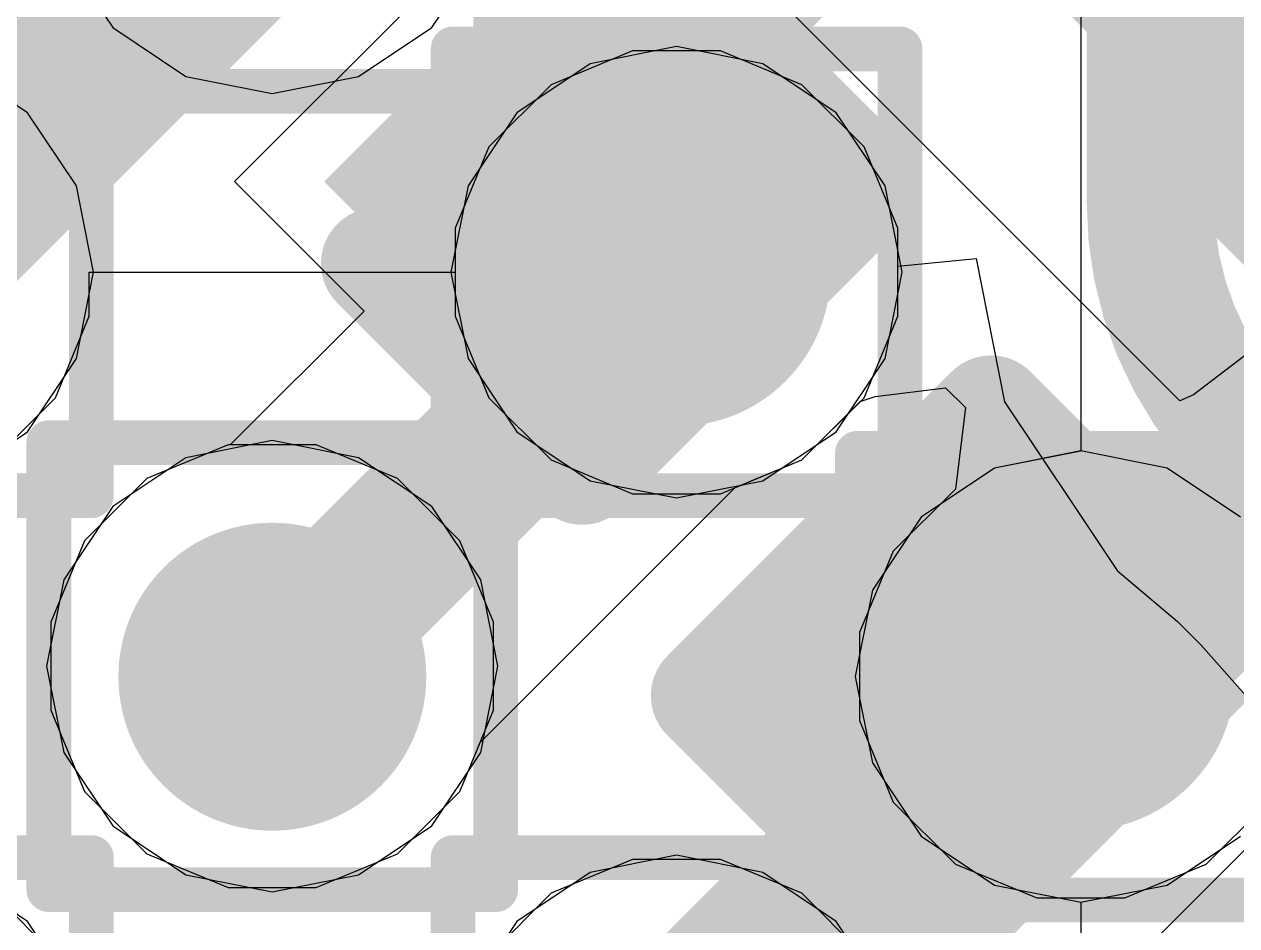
# Model space of a CAD drawing. Header units: inches. Extents: x -6 to 284, y -12 to 154.
# Drawn here: x 55.964 to 57.343, y 11.21 to 12.235 of the extents above; entities that cross this region are included whole.
import ezdxf

# ---------------------------------------------------------------- set-up
doc = ezdxf.new("R2010")
doc.units = ezdxf.units.IN
for name, color, linetype in [('Bottom Layer', 5, 'Continuous'), ('Bottom Overlay', 54, 'Continuous'), ('Bottom Paste', 16, 'Continuous'), ('Bottom Solder', 6, 'Continuous'), ('Drill Drawing', 1, 'Continuous'), ('GND-1', 16, 'Continuous'), ('GND-2', 90, 'Continuous'), ('GND-3', 216, 'Continuous'), ('GND-4', 54, 'Continuous'), ('PWR-1', 156, 'Continuous'), ('PWR-2', 130, 'Continuous'), ('Signal L1', 76, 'Continuous'), ('Signal L2', 6, 'Continuous'), ('Top Layer', 1, 'Continuous'), ('Top Paste', 8, 'Continuous'), ('Top Solder', 216, 'Continuous'), ('Via Holes', 16, 'Continuous')]:
    doc.layers.add(name, color=color, linetype=linetype)

# ---------------------------------------------------------------- blocks, each defined once
blk = doc.blocks.new('BGA_565_15_5_14_4__132')
at = {"layer": 'Top Layer'}
h = blk.add_hatch(color=1, dxfattribs=at)
edge = h.paths.add_edge_path()
edge.add_arc((-4.225, -0.325), 0.125, 0, 360)
h = blk.add_hatch(color=1, dxfattribs=at)
edge = h.paths.add_edge_path()
edge.add_arc((-4.225, -0.975), 0.125, 0, 360)
h = blk.add_hatch(color=1, dxfattribs=at)
edge = h.paths.add_edge_path()
edge.add_arc((-3.575, -0.975), 0.125, 0, 360)
at = {"layer": 'Top Paste'}
h = blk.add_hatch(color=8, dxfattribs=at)
edge = h.paths.add_edge_path()
edge.add_arc((-4.225, -0.325), 0.125, 0, 360)
h = blk.add_hatch(color=8, dxfattribs=at)
edge = h.paths.add_edge_path()
edge.add_arc((-4.225, -0.975), 0.125, 0, 360)
h = blk.add_hatch(color=8, dxfattribs=at)
edge = h.paths.add_edge_path()
edge.add_arc((-3.575, -0.975), 0.125, 0, 360)
at = {"layer": 'Top Solder'}
h = blk.add_hatch(color=216, dxfattribs=at)
edge = h.paths.add_edge_path()
edge.add_arc((-4.225, -0.325), 0.175, 0, 360)
h = blk.add_hatch(color=216, dxfattribs=at)
edge = h.paths.add_edge_path()
edge.add_arc((-4.225, -0.975), 0.175, 0, 360)
h = blk.add_hatch(color=216, dxfattribs=at)
edge = h.paths.add_edge_path()
edge.add_arc((-3.575, -0.975), 0.175, 0, 360)
blk = doc.blocks.new('CAP_0201_B_367')
at = {"layer": 'Bottom Layer'}
for points in [[(-0.45, 0.15), (-0.15, 0.15), (-0.15, -0.15), (-0.45, -0.15)], [(0.15, 0.15), (0.45, 0.15), (0.45, -0.15), (0.15, -0.15)]]:
    blk.add_hatch(color=5, dxfattribs=at).paths.add_polyline_path(points)
at = {"layer": 'Bottom Paste'}
for points in [[(-0.45, 0.15), (-0.15, 0.15), (-0.15, -0.15), (-0.45, -0.15)], [(0.15, 0.15), (0.45, 0.15), (0.45, -0.15), (0.15, -0.15)]]:
    blk.add_hatch(color=16, dxfattribs=at).paths.add_polyline_path(points)
at = {"layer": 'Bottom Solder'}
for points in [[(-0.505, 0.205), (-0.095, 0.205), (-0.095, -0.205), (-0.505, -0.205)], [(0.095, 0.205), (0.505, 0.205), (0.505, -0.205), (0.095, -0.205)]]:
    blk.add_hatch(color=6, dxfattribs=at).paths.add_polyline_path(points)
at = {"layer": 'Bottom Overlay'}
for points in [[(-0.5334, 0.2286, 0.127, 0.127, 0), (-0.2032, 0.2286, 0.127, 0.127, 0)], [(-0.5334, -0.2286, 0.127, 0.127, 0), (-0.5334, 0.2286, 0.127, 0.127, 0)], [(0.2032, 0.2286, 0.127, 0.127, 0), (0.5334, 0.2286, 0.127, 0.127, 0)], [(0.5334, -0.2286, 0.127, 0.127, 0), (0.5334, 0.2286, 0.127, 0.127, 0)], [(-0.5334, -0.2286, 0.127, 0.127, 0), (-0.2032, -0.2286, 0.127, 0.127, 0)], [(0.2032, -0.2286, 0.127, 0.127, 0), (0.5334, -0.2286, 0.127, 0.127, 0)]]:
    blk.add_lwpolyline(points, format="xyseb", dxfattribs=at)
for points in [[(-0.5651, 0.2286, 0.0635, 0.0635, 1), (-0.5016, 0.2286, 0.0635, 0.0635, 1)], [(-0.5651, 0.2286, 0.0635, 0.0635, 1), (-0.5016, 0.2286, 0.0635, 0.0635, 1)], [(-0.2349, 0.2286, 0.0635, 0.0635, 1), (-0.1714, 0.2286, 0.0635, 0.0635, 1)], [(0.1714, 0.2286, 0.0635, 0.0635, 1), (0.2349, 0.2286, 0.0635, 0.0635, 1)], [(0.5016, 0.2286, 0.0635, 0.0635, 1), (0.5651, 0.2286, 0.0635, 0.0635, 1)], [(0.5016, 0.2286, 0.0635, 0.0635, 1), (0.5651, 0.2286, 0.0635, 0.0635, 1)], [(-0.5651, -0.2286, 0.0635, 0.0635, 1), (-0.5016, -0.2286, 0.0635, 0.0635, 1)], [(-0.5651, -0.2286, 0.0635, 0.0635, 1), (-0.5016, -0.2286, 0.0635, 0.0635, 1)], [(-0.2349, -0.2286, 0.0635, 0.0635, 1), (-0.1714, -0.2286, 0.0635, 0.0635, 1)], [(0.1714, -0.2286, 0.0635, 0.0635, 1), (0.2349, -0.2286, 0.0635, 0.0635, 1)], [(0.5016, -0.2286, 0.0635, 0.0635, 1), (0.5651, -0.2286, 0.0635, 0.0635, 1)], [(0.5016, -0.2286, 0.0635, 0.0635, 1), (0.5651, -0.2286, 0.0635, 0.0635, 1)]]:
    blk.add_lwpolyline(points, format="xyseb", close=True, dxfattribs=at)
blk = doc.blocks.new('CAP_0201_B_373')
at = {"layer": 'Bottom Layer'}
for points in [[(-0.45, 0.15), (-0.15, 0.15), (-0.15, -0.15), (-0.45, -0.15)], [(0.15, 0.15), (0.45, 0.15), (0.45, -0.15), (0.15, -0.15)]]:
    blk.add_hatch(color=5, dxfattribs=at).paths.add_polyline_path(points)
at = {"layer": 'Bottom Paste'}
for points in [[(-0.45, 0.15), (-0.15, 0.15), (-0.15, -0.15), (-0.45, -0.15)], [(0.15, 0.15), (0.45, 0.15), (0.45, -0.15), (0.15, -0.15)]]:
    blk.add_hatch(color=16, dxfattribs=at).paths.add_polyline_path(points)
at = {"layer": 'Bottom Solder'}
for points in [[(-0.505, 0.205), (-0.095, 0.205), (-0.095, -0.205), (-0.505, -0.205)], [(0.095, 0.205), (0.505, 0.205), (0.505, -0.205), (0.095, -0.205)]]:
    blk.add_hatch(color=6, dxfattribs=at).paths.add_polyline_path(points)
at = {"layer": 'Bottom Overlay'}
for points in [[(-0.5334, 0.2286, 0.127, 0.127, 0), (-0.2032, 0.2286, 0.127, 0.127, 0)], [(-0.5334, -0.2286, 0.127, 0.127, 0), (-0.5334, 0.2286, 0.127, 0.127, 0)], [(0.2032, 0.2286, 0.127, 0.127, 0), (0.5334, 0.2286, 0.127, 0.127, 0)], [(0.5334, -0.2286, 0.127, 0.127, 0), (0.5334, 0.2286, 0.127, 0.127, 0)], [(-0.5334, -0.2286, 0.127, 0.127, 0), (-0.2032, -0.2286, 0.127, 0.127, 0)], [(0.2032, -0.2286, 0.127, 0.127, 0), (0.5334, -0.2286, 0.127, 0.127, 0)]]:
    blk.add_lwpolyline(points, format="xyseb", dxfattribs=at)
for points in [[(-0.5651, 0.2286, 0.0635, 0.0635, 1), (-0.5016, 0.2286, 0.0635, 0.0635, 1)], [(-0.5651, 0.2286, 0.0635, 0.0635, 1), (-0.5016, 0.2286, 0.0635, 0.0635, 1)], [(-0.2349, 0.2286, 0.0635, 0.0635, 1), (-0.1714, 0.2286, 0.0635, 0.0635, 1)], [(0.1714, 0.2286, 0.0635, 0.0635, 1), (0.2349, 0.2286, 0.0635, 0.0635, 1)], [(0.5016, 0.2286, 0.0635, 0.0635, 1), (0.5651, 0.2286, 0.0635, 0.0635, 1)], [(0.5016, 0.2286, 0.0635, 0.0635, 1), (0.5651, 0.2286, 0.0635, 0.0635, 1)], [(-0.5651, -0.2286, 0.0635, 0.0635, 1), (-0.5016, -0.2286, 0.0635, 0.0635, 1)], [(-0.5651, -0.2286, 0.0635, 0.0635, 1), (-0.5016, -0.2286, 0.0635, 0.0635, 1)], [(-0.2349, -0.2286, 0.0635, 0.0635, 1), (-0.1714, -0.2286, 0.0635, 0.0635, 1)], [(0.1714, -0.2286, 0.0635, 0.0635, 1), (0.2349, -0.2286, 0.0635, 0.0635, 1)], [(0.5016, -0.2286, 0.0635, 0.0635, 1), (0.5651, -0.2286, 0.0635, 0.0635, 1)], [(0.5016, -0.2286, 0.0635, 0.0635, 1), (0.5651, -0.2286, 0.0635, 0.0635, 1)]]:
    blk.add_lwpolyline(points, format="xyseb", close=True, dxfattribs=at)
blk = doc.blocks.new('CAP_0201_B_383')
at = {"layer": 'Bottom Layer'}
for points in [[(-0.45, 0.15), (-0.15, 0.15), (-0.15, -0.15), (-0.45, -0.15)], [(0.15, 0.15), (0.45, 0.15), (0.45, -0.15), (0.15, -0.15)]]:
    blk.add_hatch(color=5, dxfattribs=at).paths.add_polyline_path(points)
at = {"layer": 'Bottom Paste'}
for points in [[(-0.45, 0.15), (-0.15, 0.15), (-0.15, -0.15), (-0.45, -0.15)], [(0.15, 0.15), (0.45, 0.15), (0.45, -0.15), (0.15, -0.15)]]:
    blk.add_hatch(color=16, dxfattribs=at).paths.add_polyline_path(points)
at = {"layer": 'Bottom Solder'}
for points in [[(-0.505, 0.205), (-0.095, 0.205), (-0.095, -0.205), (-0.505, -0.205)], [(0.095, 0.205), (0.505, 0.205), (0.505, -0.205), (0.095, -0.205)]]:
    blk.add_hatch(color=6, dxfattribs=at).paths.add_polyline_path(points)
at = {"layer": 'Bottom Overlay'}
for points in [[(-0.5334, 0.2286, 0.127, 0.127, 0), (-0.2032, 0.2286, 0.127, 0.127, 0)], [(-0.5334, -0.2286, 0.127, 0.127, 0), (-0.5334, 0.2286, 0.127, 0.127, 0)], [(0.2032, 0.2286, 0.127, 0.127, 0), (0.5334, 0.2286, 0.127, 0.127, 0)], [(0.5334, -0.2286, 0.127, 0.127, 0), (0.5334, 0.2286, 0.127, 0.127, 0)], [(-0.5334, -0.2286, 0.127, 0.127, 0), (-0.2032, -0.2286, 0.127, 0.127, 0)], [(0.2032, -0.2286, 0.127, 0.127, 0), (0.5334, -0.2286, 0.127, 0.127, 0)]]:
    blk.add_lwpolyline(points, format="xyseb", dxfattribs=at)
for points in [[(-0.5651, 0.2286, 0.0635, 0.0635, 1), (-0.5016, 0.2286, 0.0635, 0.0635, 1)], [(-0.5651, 0.2286, 0.0635, 0.0635, 1), (-0.5016, 0.2286, 0.0635, 0.0635, 1)], [(-0.2349, 0.2286, 0.0635, 0.0635, 1), (-0.1714, 0.2286, 0.0635, 0.0635, 1)], [(0.1714, 0.2286, 0.0635, 0.0635, 1), (0.2349, 0.2286, 0.0635, 0.0635, 1)], [(0.5016, 0.2286, 0.0635, 0.0635, 1), (0.5651, 0.2286, 0.0635, 0.0635, 1)], [(0.5016, 0.2286, 0.0635, 0.0635, 1), (0.5651, 0.2286, 0.0635, 0.0635, 1)], [(-0.5651, -0.2286, 0.0635, 0.0635, 1), (-0.5016, -0.2286, 0.0635, 0.0635, 1)], [(-0.5651, -0.2286, 0.0635, 0.0635, 1), (-0.5016, -0.2286, 0.0635, 0.0635, 1)], [(-0.2349, -0.2286, 0.0635, 0.0635, 1), (-0.1714, -0.2286, 0.0635, 0.0635, 1)], [(0.1714, -0.2286, 0.0635, 0.0635, 1), (0.2349, -0.2286, 0.0635, 0.0635, 1)], [(0.5016, -0.2286, 0.0635, 0.0635, 1), (0.5651, -0.2286, 0.0635, 0.0635, 1)], [(0.5016, -0.2286, 0.0635, 0.0635, 1), (0.5651, -0.2286, 0.0635, 0.0635, 1)]]:
    blk.add_lwpolyline(points, format="xyseb", close=True, dxfattribs=at)

msp = doc.modelspace()

# ---------------------------------------------------------------- hatches: boundary and pattern name
at = {"layer": 'Bottom Layer'}
h = msp.add_hatch(color=5, dxfattribs=at)
edge = h.paths.add_edge_path()
edge.add_arc((56.7059, 11.9529), 0.15, 0, 360)
h = msp.add_hatch(color=5, dxfattribs=at)
edge = h.paths.add_edge_path()
edge.add_arc((56.2463, 11.5052), 0.15, 0, 360)
h = msp.add_hatch(color=5, dxfattribs=at)
edge = h.paths.add_edge_path()
edge.add_arc((57.1655, 11.4933), 0.15, 0, 360)
at = {"layer": 'GND-1'}
h = msp.add_hatch(color=16, dxfattribs=at)
edge = h.paths.add_edge_path()
edge.add_arc((56.7059, 11.9529), 0.15, 0, 360)
h = msp.add_hatch(color=16, dxfattribs=at)
edge = h.paths.add_edge_path()
edge.add_arc((56.2463, 11.5052), 0.15, 0, 360)
h = msp.add_hatch(color=16, dxfattribs=at)
edge = h.paths.add_edge_path()
edge.add_arc((57.1655, 11.4933), 0.15, 0, 360)
at = {"layer": 'GND-2'}
h = msp.add_hatch(color=90, dxfattribs=at)
edge = h.paths.add_edge_path()
edge.add_arc((56.7059, 11.9529), 0.15, 0, 360)
h = msp.add_hatch(color=90, dxfattribs=at)
edge = h.paths.add_edge_path()
edge.add_arc((56.2463, 11.5052), 0.15, 0, 360)
h = msp.add_hatch(color=90, dxfattribs=at)
edge = h.paths.add_edge_path()
edge.add_arc((57.1655, 11.4933), 0.15, 0, 360)
at = {"layer": 'GND-3'}
h = msp.add_hatch(color=216, dxfattribs=at)
edge = h.paths.add_edge_path()
edge.add_arc((56.7059, 11.9529), 0.15, 0, 360)
h = msp.add_hatch(color=216, dxfattribs=at)
edge = h.paths.add_edge_path()
edge.add_arc((56.2463, 11.5052), 0.15, 0, 360)
h = msp.add_hatch(color=216, dxfattribs=at)
edge = h.paths.add_edge_path()
edge.add_arc((57.1655, 11.4933), 0.15, 0, 360)
at = {"layer": 'GND-4'}
h = msp.add_hatch(color=54, dxfattribs=at)
edge = h.paths.add_edge_path()
edge.add_arc((56.7059, 11.9529), 0.15, 0, 360)
h = msp.add_hatch(color=54, dxfattribs=at)
edge = h.paths.add_edge_path()
edge.add_arc((56.2463, 11.5052), 0.15, 0, 360)
h = msp.add_hatch(color=54, dxfattribs=at)
edge = h.paths.add_edge_path()
edge.add_arc((57.1655, 11.4933), 0.15, 0, 360)
at = {"layer": 'PWR-1'}
h = msp.add_hatch(color=156, dxfattribs=at)
edge = h.paths.add_edge_path()
edge.add_arc((56.7059, 11.9529), 0.15, 0, 360)
h = msp.add_hatch(color=156, dxfattribs=at)
edge = h.paths.add_edge_path()
edge.add_arc((56.2463, 11.5052), 0.15, 0, 360)
h = msp.add_hatch(color=156, dxfattribs=at)
edge = h.paths.add_edge_path()
edge.add_arc((57.1655, 11.4933), 0.15, 0, 360)
at = {"layer": 'PWR-2'}
h = msp.add_hatch(color=130, dxfattribs=at)
edge = h.paths.add_edge_path()
edge.add_arc((56.7059, 11.9529), 0.15, 0, 360)
h = msp.add_hatch(color=130, dxfattribs=at)
edge = h.paths.add_edge_path()
edge.add_arc((56.2463, 11.5052), 0.15, 0, 360)
h = msp.add_hatch(color=130, dxfattribs=at)
edge = h.paths.add_edge_path()
edge.add_arc((57.1655, 11.4933), 0.15, 0, 360)
at = {"layer": 'Signal L1'}
h = msp.add_hatch(color=76, dxfattribs=at)
edge = h.paths.add_edge_path()
edge.add_arc((56.7059, 11.9529), 0.15, 0, 360)
h = msp.add_hatch(color=76, dxfattribs=at)
edge = h.paths.add_edge_path()
edge.add_arc((56.2463, 11.5052), 0.15, 0, 360)
h = msp.add_hatch(color=76, dxfattribs=at)
edge = h.paths.add_edge_path()
edge.add_arc((57.1655, 11.4933), 0.15, 0, 360)
at = {"layer": 'Signal L2'}
h = msp.add_hatch(color=6, dxfattribs=at)
edge = h.paths.add_edge_path()
edge.add_arc((56.7059, 11.9529), 0.15, 0, 360)
h = msp.add_hatch(color=6, dxfattribs=at)
edge = h.paths.add_edge_path()
edge.add_arc((56.2463, 11.5052), 0.15, 0, 360)
h = msp.add_hatch(color=6, dxfattribs=at)
edge = h.paths.add_edge_path()
edge.add_arc((57.1655, 11.4933), 0.15, 0, 360)
at = {"layer": 'Top Layer'}
h = msp.add_hatch(color=1, dxfattribs=at)
edge = h.paths.add_edge_path()
edge.add_arc((56.7059, 11.9529), 0.15, 0, 360)
h = msp.add_hatch(color=1, dxfattribs=at)
edge = h.paths.add_edge_path()
edge.add_arc((56.2463, 11.5052), 0.15, 0, 360)
h = msp.add_hatch(color=1, dxfattribs=at)
edge = h.paths.add_edge_path()
edge.add_arc((57.1655, 11.4933), 0.15, 0, 360)
at = {"layer": 'Via Holes'}
h = msp.add_hatch(color=7, dxfattribs=at)
edge = h.paths.add_edge_path()
edge.add_arc((56.7059, 11.9529), 0.075, 0, 360)
h = msp.add_hatch(color=7, dxfattribs=at)
edge = h.paths.add_edge_path()
edge.add_arc((56.2463, 11.5052), 0.075, 0, 360)
h = msp.add_hatch(color=7, dxfattribs=at)
edge = h.paths.add_edge_path()
edge.add_arc((57.1655, 11.4933), 0.075, 0, 360)

# ---------------------------------------------------------------- linework, layer by layer
at = {"layer": 'Bottom Layer'}
for p, q in [((56.5952, 12.4478), (56.2035, 12.0561)), ((56.2035, 12.0561), (56.3506, 11.9089)), ((56.9575, 11.9598), (57.0464, 11.9686)), ((57.0464, 11.9686), (57.0788, 11.8056)), ((56.9575, 11.9029), (56.9575, 11.9598)), ((56.3506, 11.9089), (56.1984, 11.7568)), ((56.9192, 11.8104), (56.9575, 11.9029)), ((56.8484, 11.7396), (56.9192, 11.8104)), ((57.0788, 11.8056), (57.159, 11.6857)), ((56.1962, 11.7568), (56.1038, 11.7185)), ((56.1984, 11.7568), (56.1962, 11.7568)), ((56.7725, 11.7082), (56.8484, 11.7396)), ((56.1038, 11.7185), (56.033, 11.6477)), ((56.4827, 11.4184), (56.7725, 11.7082)), ((57.159, 11.6857), (57.2069, 11.6139)), ((56.033, 11.6477), (55.9947, 11.5552)), ((57.2069, 11.6139), (57.2071, 11.6136)), ((57.2071, 11.6136), (57.2753, 11.556)), ((55.9947, 11.5552), (55.9947, 11.4551)), ((57.2753, 11.556), (57.302, 11.5293)), ((57.302, 11.5293), (57.3609, 11.4626)), ((55.9947, 11.4551), (56.033, 11.3627)), ((56.4596, 11.3627), (56.4827, 11.4184)), ((56.033, 11.3627), (56.1038, 11.2919)), ((56.3888, 11.2919), (56.4596, 11.3627)), ((57.4088, 11.3536), (57.0993, 11.0441)), ((56.1038, 11.2919), (56.1962, 11.2536)), ((56.2963, 11.2536), (56.3888, 11.2919)), ((56.1962, 11.2536), (56.2963, 11.2536))]:
    msp.add_line(p, q, dxfattribs=at)
for points in [[(56.6203, 12.1174, 0.1778, 0.1778, 0), (56.9608, 12.458, 0.1778, 0.1778, 0)], [(57.2445, 12.0346, 0.1448, 0.1448, 0), (57.2445, 12.3784, 0.1448, 0.1448, 0)], [(56.5771, 12.0742, 0.1778, 0.1778, 0), (56.6203, 12.1174, 0.1778, 0.1778, 0)], [(57.356, 11.7628, 0.1448, 0.1448, -0.198764), (57.2445, 12.0321, 0.1448, 0.1448, 0)], [(56.2522, 11.4993, 0.1778, 0.1778, 0), (56.7059, 11.953, 0.1778, 0.1778, 0)], [(57.356, 11.7628, 0.1448, 0.1448, 0), (57.3561, 11.7627, 0.1448, 0.1448, 0)], [(57.3561, 11.7627, 0.1448, 0.1448, -0.000141), (57.356, 11.7628, 0.1448, 0.1448, 0)], [(57.3561, 11.7627, 0.1448, 0.1448, 0), (57.5085, 11.6103, 0.1448, 0.1448, 0)], [(56.2463, 11.4933, 0.1778, 0.1778, 0), (56.2463, 11.5052, 0.1778, 0.1778, 0)]]:
    msp.add_lwpolyline(points, format="xyseb", dxfattribs=at)
for points in [[(56.5758, 12.1174, 0.0889, 0.0889, 1), (56.6647, 12.1174, 0.0889, 0.0889, 1)], [(56.5758, 12.1174, 0.0889, 0.0889, 1), (56.6647, 12.1174, 0.0889, 0.0889, 1)], [(56.5326, 12.0742, 0.0889, 0.0889, 1), (56.6215, 12.0742, 0.0889, 0.0889, 1)], [(57.2084, 12.0346, 0.0724, 0.0724, 1), (57.2807, 12.0346, 0.0724, 0.0724, 1)], [(57.2084, 12.0321, 0.0724, 0.0724, 1), (57.2807, 12.0321, 0.0724, 0.0724, 1)], [(56.6615, 11.953, 0.0889, 0.0889, 1), (56.7504, 11.953, 0.0889, 0.0889, 1)], [(57.3198, 11.7628, 0.0724, 0.0724, 1), (57.3922, 11.7628, 0.0724, 0.0724, 1)], [(57.3198, 11.7628, 0.0724, 0.0724, 1), (57.3922, 11.7628, 0.0724, 0.0724, 1)], [(57.3198, 11.7628, 0.0724, 0.0724, 1), (57.3922, 11.7628, 0.0724, 0.0724, 1)], [(57.3199, 11.7627, 0.0724, 0.0724, 1), (57.3923, 11.7627, 0.0724, 0.0724, 1)], [(57.3199, 11.7627, 0.0724, 0.0724, 1), (57.3923, 11.7627, 0.0724, 0.0724, 1)], [(57.3199, 11.7627, 0.0724, 0.0724, 1), (57.3923, 11.7627, 0.0724, 0.0724, 1)], [(56.2019, 11.5052, 0.0889, 0.0889, 1), (56.2908, 11.5052, 0.0889, 0.0889, 1)], [(56.2019, 11.4933, 0.0889, 0.0889, 1), (56.2908, 11.4933, 0.0889, 0.0889, 1)], [(56.2078, 11.4993, 0.0889, 0.0889, 1), (56.2967, 11.4993, 0.0889, 0.0889, 1)]]:
    msp.add_lwpolyline(points, format="xyseb", close=True, dxfattribs=at)
at = {"layer": 'Drill Drawing'}
for points in [[(55.9923, 12.1586, 0.0508, 0.0508, 0), (55.9923, 12.6666, 0.0508, 0.0508, 0)], [(56.5003, 12.1586, 0.0508, 0.0508, 0), (56.5003, 12.6666, 0.0508, 0.0508, 0)], [(55.5327, 12.2069, 0.0508, 0.0508, 0), (56.0407, 12.2069, 0.0508, 0.0508, 0)], [(56.0407, 11.6989, 0.0508, 0.0508, 0), (56.0407, 12.2069, 0.0508, 0.0508, 0)], [(56.4519, 12.2069, 0.0508, 0.0508, 0), (56.9599, 12.2069, 0.0508, 0.0508, 0)], [(56.4519, 11.6989, 0.0508, 0.0508, 0), (56.4519, 12.2069, 0.0508, 0.0508, 0)], [(56.9599, 11.6989, 0.0508, 0.0508, 0), (56.9599, 12.2069, 0.0508, 0.0508, 0)], [(55.9923, 12.1586, 0.0508, 0.0508, 0), (56.5003, 12.1586, 0.0508, 0.0508, 0)], [(55.9923, 11.7592, 0.0508, 0.0508, 0), (56.5003, 11.7592, 0.0508, 0.0508, 0)], [(55.9923, 11.2512, 0.0508, 0.0508, 0), (55.9923, 11.7592, 0.0508, 0.0508, 0)], [(56.5003, 11.2512, 0.0508, 0.0508, 0), (56.5003, 11.7592, 0.0508, 0.0508, 0)], [(56.9115, 11.7473, 0.0508, 0.0508, 0), (57.4195, 11.7473, 0.0508, 0.0508, 0)], [(56.9115, 11.2393, 0.0508, 0.0508, 0), (56.9115, 11.7473, 0.0508, 0.0508, 0)], [(55.5327, 11.6989, 0.0508, 0.0508, 0), (56.0407, 11.6989, 0.0508, 0.0508, 0)], [(56.4519, 11.6989, 0.0508, 0.0508, 0), (56.9599, 11.6989, 0.0508, 0.0508, 0)], [(55.5327, 11.2877, 0.0508, 0.0508, 0), (56.0407, 11.2877, 0.0508, 0.0508, 0)], [(56.0407, 10.7797, 0.0508, 0.0508, 0), (56.0407, 11.2877, 0.0508, 0.0508, 0)], [(56.4519, 11.2877, 0.0508, 0.0508, 0), (56.9599, 11.2877, 0.0508, 0.0508, 0)], [(56.4519, 10.7797, 0.0508, 0.0508, 0), (56.4519, 11.2877, 0.0508, 0.0508, 0)], [(56.9599, 10.7797, 0.0508, 0.0508, 0), (56.9599, 11.2877, 0.0508, 0.0508, 0)], [(55.9923, 11.2512, 0.0508, 0.0508, 0), (56.5003, 11.2512, 0.0508, 0.0508, 0)], [(56.9115, 11.2393, 0.0508, 0.0508, 0), (57.4195, 11.2393, 0.0508, 0.0508, 0)]]:
    msp.add_lwpolyline(points, format="xyseb", dxfattribs=at)
for points in [[(56.028, 12.2069, 0.0254, 0.0254, 1), (56.0534, 12.2069, 0.0254, 0.0254, 1)], [(56.028, 12.2069, 0.0254, 0.0254, 1), (56.0534, 12.2069, 0.0254, 0.0254, 1)], [(56.4392, 12.2069, 0.0254, 0.0254, 1), (56.4646, 12.2069, 0.0254, 0.0254, 1)], [(56.4392, 12.2069, 0.0254, 0.0254, 1), (56.4646, 12.2069, 0.0254, 0.0254, 1)], [(56.9472, 12.2069, 0.0254, 0.0254, 1), (56.9726, 12.2069, 0.0254, 0.0254, 1)], [(56.9472, 12.2069, 0.0254, 0.0254, 1), (56.9726, 12.2069, 0.0254, 0.0254, 1)], [(55.9796, 12.1586, 0.0254, 0.0254, 1), (56.005, 12.1586, 0.0254, 0.0254, 1)], [(55.9796, 12.1586, 0.0254, 0.0254, 1), (56.005, 12.1586, 0.0254, 0.0254, 1)], [(56.4876, 12.1586, 0.0254, 0.0254, 1), (56.513, 12.1586, 0.0254, 0.0254, 1)], [(56.4876, 12.1586, 0.0254, 0.0254, 1), (56.513, 12.1586, 0.0254, 0.0254, 1)], [(55.9796, 11.7592, 0.0254, 0.0254, 1), (56.005, 11.7592, 0.0254, 0.0254, 1)], [(55.9796, 11.7592, 0.0254, 0.0254, 1), (56.005, 11.7592, 0.0254, 0.0254, 1)], [(56.4876, 11.7592, 0.0254, 0.0254, 1), (56.513, 11.7592, 0.0254, 0.0254, 1)], [(56.4876, 11.7592, 0.0254, 0.0254, 1), (56.513, 11.7592, 0.0254, 0.0254, 1)], [(56.8988, 11.7473, 0.0254, 0.0254, 1), (56.9242, 11.7473, 0.0254, 0.0254, 1)], [(56.8988, 11.7473, 0.0254, 0.0254, 1), (56.9242, 11.7473, 0.0254, 0.0254, 1)], [(56.028, 11.6989, 0.0254, 0.0254, 1), (56.0534, 11.6989, 0.0254, 0.0254, 1)], [(56.028, 11.6989, 0.0254, 0.0254, 1), (56.0534, 11.6989, 0.0254, 0.0254, 1)], [(56.4392, 11.6989, 0.0254, 0.0254, 1), (56.4646, 11.6989, 0.0254, 0.0254, 1)], [(56.4392, 11.6989, 0.0254, 0.0254, 1), (56.4646, 11.6989, 0.0254, 0.0254, 1)], [(56.9472, 11.6989, 0.0254, 0.0254, 1), (56.9726, 11.6989, 0.0254, 0.0254, 1)], [(56.9472, 11.6989, 0.0254, 0.0254, 1), (56.9726, 11.6989, 0.0254, 0.0254, 1)], [(56.028, 11.2877, 0.0254, 0.0254, 1), (56.0534, 11.2877, 0.0254, 0.0254, 1)], [(56.028, 11.2877, 0.0254, 0.0254, 1), (56.0534, 11.2877, 0.0254, 0.0254, 1)], [(56.4392, 11.2877, 0.0254, 0.0254, 1), (56.4646, 11.2877, 0.0254, 0.0254, 1)], [(56.4392, 11.2877, 0.0254, 0.0254, 1), (56.4646, 11.2877, 0.0254, 0.0254, 1)], [(56.9472, 11.2877, 0.0254, 0.0254, 1), (56.9726, 11.2877, 0.0254, 0.0254, 1)], [(56.9472, 11.2877, 0.0254, 0.0254, 1), (56.9726, 11.2877, 0.0254, 0.0254, 1)], [(55.9796, 11.2512, 0.0254, 0.0254, 1), (56.005, 11.2512, 0.0254, 0.0254, 1)], [(55.9796, 11.2512, 0.0254, 0.0254, 1), (56.005, 11.2512, 0.0254, 0.0254, 1)], [(56.4876, 11.2512, 0.0254, 0.0254, 1), (56.513, 11.2512, 0.0254, 0.0254, 1)], [(56.4876, 11.2512, 0.0254, 0.0254, 1), (56.513, 11.2512, 0.0254, 0.0254, 1)], [(56.8988, 11.2393, 0.0254, 0.0254, 1), (56.9242, 11.2393, 0.0254, 0.0254, 1)], [(56.8988, 11.2393, 0.0254, 0.0254, 1), (56.9242, 11.2393, 0.0254, 0.0254, 1)]]:
    msp.add_lwpolyline(points, format="xyseb", close=True, dxfattribs=at)
at = {"layer": 'GND-1'}
for p, q in [((56.6559, 12.2045), (56.5634, 12.1662)), ((56.756, 12.2045), (56.6559, 12.2045)), ((56.8484, 12.1662), (56.756, 12.2045)), ((56.5634, 12.1662), (56.4926, 12.0955)), ((56.9192, 12.0955), (56.8484, 12.1662)), ((56.4926, 12.0955), (56.4543, 12.003)), ((56.9575, 12.003), (56.9192, 12.0955)), ((56.4543, 12.003), (56.4543, 11.9029)), ((56.9575, 11.9029), (56.9575, 12.003)), ((56.4543, 11.9029), (56.4926, 11.8104)), ((56.9192, 11.8104), (56.9575, 11.9029)), ((56.4926, 11.8104), (56.5634, 11.7396)), ((56.8484, 11.7396), (56.9192, 11.8104)), ((56.1962, 11.7568), (56.1038, 11.7185)), ((56.2963, 11.7568), (56.1962, 11.7568)), ((56.3888, 11.7185), (56.2963, 11.7568)), ((56.5634, 11.7396), (56.6559, 11.7013)), ((56.756, 11.7013), (56.8484, 11.7396)), ((56.1038, 11.7185), (56.033, 11.6477)), ((56.4596, 11.6477), (56.3888, 11.7185)), ((56.6559, 11.7013), (56.756, 11.7013)), ((56.033, 11.6477), (55.9947, 11.5552)), ((56.4979, 11.5552), (56.4596, 11.6477)), ((55.9947, 11.5552), (55.9947, 11.4551)), ((56.4979, 11.4551), (56.4979, 11.5552)), ((55.9947, 11.4551), (56.033, 11.3627)), ((56.4596, 11.3627), (56.4979, 11.4551)), ((56.033, 11.3627), (56.1038, 11.2919)), ((56.3888, 11.2919), (56.4596, 11.3627)), ((56.1038, 11.2919), (56.1962, 11.2536)), ((56.2963, 11.2536), (56.3888, 11.2919)), ((56.1962, 11.2536), (56.2963, 11.2536))]:
    msp.add_line(p, q, dxfattribs=at)
at = {"layer": 'GND-2'}
for p, q in [((56.6559, 12.2045), (56.5634, 12.1662)), ((56.756, 12.2045), (56.6559, 12.2045)), ((56.8484, 12.1662), (56.756, 12.2045)), ((56.5634, 12.1662), (56.4926, 12.0955)), ((56.9192, 12.0955), (56.8484, 12.1662)), ((56.4926, 12.0955), (56.4543, 12.003)), ((56.9575, 12.003), (56.9192, 12.0955)), ((56.4543, 12.003), (56.4543, 11.9029)), ((56.9575, 11.9029), (56.9575, 12.003)), ((56.4543, 11.9029), (56.4926, 11.8104)), ((56.9192, 11.8104), (56.9575, 11.9029)), ((56.4926, 11.8104), (56.5634, 11.7396)), ((56.8484, 11.7396), (56.9192, 11.8104)), ((56.1962, 11.7568), (56.1038, 11.7185)), ((56.2963, 11.7568), (56.1962, 11.7568)), ((56.3888, 11.7185), (56.2963, 11.7568)), ((56.5634, 11.7396), (56.6559, 11.7013)), ((56.756, 11.7013), (56.8484, 11.7396)), ((56.1038, 11.7185), (56.033, 11.6477)), ((56.4596, 11.6477), (56.3888, 11.7185)), ((56.6559, 11.7013), (56.756, 11.7013)), ((56.033, 11.6477), (55.9947, 11.5552)), ((56.4979, 11.5552), (56.4596, 11.6477)), ((55.9947, 11.5552), (55.9947, 11.4551)), ((56.4979, 11.4551), (56.4979, 11.5552)), ((55.9947, 11.4551), (56.033, 11.3627)), ((56.4596, 11.3627), (56.4979, 11.4551)), ((56.033, 11.3627), (56.1038, 11.2919)), ((56.3888, 11.2919), (56.4596, 11.3627)), ((56.1038, 11.2919), (56.1962, 11.2536)), ((56.2963, 11.2536), (56.3888, 11.2919)), ((56.1962, 11.2536), (56.2963, 11.2536))]:
    msp.add_line(p, q, dxfattribs=at)
at = {"layer": 'GND-3'}
for p, q in [((56.6559, 12.2045), (56.5634, 12.1662)), ((56.756, 12.2045), (56.6559, 12.2045)), ((56.8484, 12.1662), (56.756, 12.2045)), ((56.5634, 12.1662), (56.4926, 12.0955)), ((56.9192, 12.0955), (56.8484, 12.1662)), ((56.4926, 12.0955), (56.4543, 12.003)), ((56.9575, 12.003), (56.9192, 12.0955)), ((56.4543, 12.003), (56.4543, 11.9029)), ((56.9575, 11.9029), (56.9575, 12.003)), ((56.4543, 11.9029), (56.4926, 11.8104)), ((56.9192, 11.8104), (56.9575, 11.9029)), ((56.4926, 11.8104), (56.5634, 11.7396)), ((56.8484, 11.7396), (56.9192, 11.8104)), ((56.1962, 11.7568), (56.1038, 11.7185)), ((56.2963, 11.7568), (56.1962, 11.7568)), ((56.3888, 11.7185), (56.2963, 11.7568)), ((56.5634, 11.7396), (56.6559, 11.7013)), ((56.756, 11.7013), (56.8484, 11.7396)), ((56.1038, 11.7185), (56.033, 11.6477)), ((56.4596, 11.6477), (56.3888, 11.7185)), ((56.6559, 11.7013), (56.756, 11.7013)), ((56.033, 11.6477), (55.9947, 11.5552)), ((56.4979, 11.5552), (56.4596, 11.6477)), ((55.9947, 11.5552), (55.9947, 11.4551)), ((56.4979, 11.4551), (56.4979, 11.5552)), ((55.9947, 11.4551), (56.033, 11.3627)), ((56.4596, 11.3627), (56.4979, 11.4551)), ((56.033, 11.3627), (56.1038, 11.2919)), ((56.3888, 11.2919), (56.4596, 11.3627)), ((56.1038, 11.2919), (56.1962, 11.2536)), ((56.2963, 11.2536), (56.3888, 11.2919)), ((56.1962, 11.2536), (56.2963, 11.2536))]:
    msp.add_line(p, q, dxfattribs=at)
at = {"layer": 'GND-4'}
for p, q in [((56.6559, 12.2045), (56.5634, 12.1662)), ((56.756, 12.2045), (56.6559, 12.2045)), ((56.8484, 12.1662), (56.756, 12.2045)), ((56.5634, 12.1662), (56.4926, 12.0955)), ((56.9192, 12.0955), (56.8484, 12.1662)), ((56.4926, 12.0955), (56.4543, 12.003)), ((56.9575, 12.003), (56.9192, 12.0955)), ((56.4543, 12.003), (56.4543, 11.9029)), ((56.9575, 11.9029), (56.9575, 12.003)), ((56.4543, 11.9029), (56.4926, 11.8104)), ((56.9192, 11.8104), (56.9575, 11.9029)), ((56.4926, 11.8104), (56.5634, 11.7396)), ((56.8484, 11.7396), (56.9192, 11.8104)), ((56.1962, 11.7568), (56.1038, 11.7185)), ((56.2963, 11.7568), (56.1962, 11.7568)), ((56.3888, 11.7185), (56.2963, 11.7568)), ((56.5634, 11.7396), (56.6559, 11.7013)), ((56.756, 11.7013), (56.8484, 11.7396)), ((56.1038, 11.7185), (56.033, 11.6477)), ((56.4596, 11.6477), (56.3888, 11.7185)), ((56.6559, 11.7013), (56.756, 11.7013)), ((56.033, 11.6477), (55.9947, 11.5552)), ((56.4979, 11.5552), (56.4596, 11.6477)), ((55.9947, 11.5552), (55.9947, 11.4551)), ((56.4979, 11.4551), (56.4979, 11.5552)), ((55.9947, 11.4551), (56.033, 11.3627)), ((56.4596, 11.3627), (56.4979, 11.4551)), ((56.033, 11.3627), (56.1038, 11.2919)), ((56.3888, 11.2919), (56.4596, 11.3627)), ((56.1038, 11.2919), (56.1962, 11.2536)), ((56.2963, 11.2536), (56.3888, 11.2919)), ((56.1962, 11.2536), (56.2963, 11.2536))]:
    msp.add_line(p, q, dxfattribs=at)
at = {"layer": 'PWR-1'}
for p, q in [((57.1655, 12.8185), (57.1655, 11.7498)), ((56.0093, 12.3144), (56.0649, 12.2312)), ((56.4277, 12.2312), (56.4833, 12.3144)), ((56.0649, 12.2312), (56.1481, 12.1756)), ((56.3445, 12.1756), (56.4277, 12.2312)), ((56.7059, 12.2095), (56.6077, 12.1899)), ((56.8041, 12.1899), (56.7059, 12.2095)), ((55.9681, 12.1343), (55.8848, 12.1899)), ((56.6077, 12.1899), (56.5245, 12.1343)), ((56.8873, 12.1343), (56.8041, 12.1899)), ((56.1481, 12.1756), (56.2463, 12.156)), ((56.2463, 12.156), (56.3445, 12.1756)), ((56.0237, 12.0511), (55.9681, 12.1343)), ((56.5245, 12.1343), (56.4689, 12.0511)), ((56.9429, 12.0511), (56.8873, 12.1343)), ((56.0432, 11.9529), (56.0237, 12.0511)), ((56.4689, 12.0511), (56.4494, 11.9529)), ((56.9624, 11.9529), (56.9429, 12.0511)), ((56.0237, 11.8548), (56.0432, 11.9529)), ((56.4494, 11.9529), (56.4689, 11.8548)), ((56.9429, 11.8548), (56.9624, 11.9529)), ((55.9681, 11.7715), (56.0237, 11.8548)), ((56.4689, 11.8548), (56.5245, 11.7715)), ((56.8873, 11.7715), (56.9429, 11.8548)), ((55.8848, 11.7159), (55.9681, 11.7715)), ((56.5245, 11.7715), (56.6077, 11.7159)), ((56.8041, 11.7159), (56.8873, 11.7715)), ((56.2463, 11.7617), (56.1481, 11.7422)), ((56.3445, 11.7422), (56.2463, 11.7617)), ((57.1655, 11.7498), (57.0674, 11.7303)), ((56.1481, 11.7422), (56.0649, 11.6866)), ((56.4277, 11.6866), (56.3445, 11.7422)), ((57.0674, 11.7303), (56.9841, 11.6747)), ((56.6077, 11.7159), (56.7059, 11.6964)), ((56.7059, 11.6964), (56.8041, 11.7159)), ((56.0649, 11.6866), (56.0093, 11.6033)), ((56.4833, 11.6033), (56.4277, 11.6866)), ((56.9841, 11.6747), (56.9285, 11.5915)), ((56.0093, 11.6033), (55.9898, 11.5052)), ((56.5028, 11.5052), (56.4833, 11.6033)), ((56.9285, 11.5915), (56.909, 11.4933)), ((55.9898, 11.5052), (56.0093, 11.407)), ((56.4833, 11.407), (56.5028, 11.5052)), ((56.909, 11.4933), (56.9285, 11.3952)), ((56.0093, 11.407), (56.0649, 11.3238)), ((56.4277, 11.3238), (56.4833, 11.407)), ((56.9285, 11.3952), (56.9841, 11.3119)), ((56.0649, 11.3238), (56.1481, 11.2682)), ((56.3445, 11.2682), (56.4277, 11.3238)), ((56.9841, 11.3119), (57.0674, 11.2563)), ((56.7059, 11.2902), (56.6077, 11.2707)), ((56.8041, 11.2707), (56.7059, 11.2902)), ((55.9681, 11.2151), (55.8848, 11.2707)), ((56.1481, 11.2682), (56.2463, 11.2486)), ((56.2463, 11.2486), (56.3445, 11.2682)), ((56.6077, 11.2707), (56.5245, 11.2151)), ((56.8873, 11.2151), (56.8041, 11.2707)), ((57.0674, 11.2563), (57.1655, 11.2368)), ((57.1655, 11.2368), (57.1655, 10.8306)), ((56.0237, 11.1319), (55.9681, 11.2151)), ((56.5245, 11.2151), (56.4689, 11.1319)), ((56.9429, 11.1319), (56.8873, 11.2151))]:
    msp.add_line(p, q, dxfattribs=at)
at = {"layer": 'PWR-2'}
for p, q in [((56.0093, 12.3144), (56.0649, 12.2312)), ((56.4277, 12.2312), (56.4833, 12.3144)), ((56.0649, 12.2312), (56.1481, 12.1756)), ((56.3445, 12.1756), (56.4277, 12.2312)), ((56.7059, 12.2095), (56.6077, 12.1899)), ((56.8041, 12.1899), (56.7059, 12.2095)), ((55.9681, 12.1343), (55.8848, 12.1899)), ((56.6077, 12.1899), (56.5245, 12.1343)), ((56.8873, 12.1343), (56.8041, 12.1899)), ((56.1481, 12.1756), (56.2463, 12.156)), ((56.2463, 12.156), (56.3445, 12.1756)), ((56.0237, 12.0511), (55.9681, 12.1343)), ((56.5245, 12.1343), (56.4689, 12.0511)), ((56.9429, 12.0511), (56.8873, 12.1343)), ((56.0432, 11.9529), (56.0237, 12.0511)), ((56.4689, 12.0511), (56.4494, 11.9529)), ((56.9624, 11.9529), (56.9429, 12.0511)), ((56.0237, 11.8548), (56.0432, 11.9529)), ((56.4494, 11.9529), (56.4689, 11.8548)), ((56.9429, 11.8548), (56.9624, 11.9529)), ((55.9681, 11.7715), (56.0237, 11.8548)), ((56.4689, 11.8548), (56.5245, 11.7715)), ((56.8873, 11.7715), (56.9429, 11.8548)), ((55.8848, 11.7159), (55.9681, 11.7715)), ((56.5245, 11.7715), (56.6077, 11.7159)), ((56.8041, 11.7159), (56.8873, 11.7715)), ((56.2463, 11.7617), (56.1481, 11.7422)), ((56.3445, 11.7422), (56.2463, 11.7617)), ((57.1655, 11.7499), (57.0674, 11.7303)), ((57.2637, 11.7303), (57.1655, 11.7499)), ((56.1481, 11.7422), (56.0649, 11.6866)), ((56.4277, 11.6866), (56.3445, 11.7422)), ((57.0674, 11.7303), (56.9841, 11.6747)), ((57.3469, 11.6747), (57.2637, 11.7303)), ((56.6077, 11.7159), (56.7059, 11.6964)), ((56.7059, 11.6964), (56.8041, 11.7159)), ((56.0649, 11.6866), (56.0093, 11.6033)), ((56.4833, 11.6033), (56.4277, 11.6866)), ((56.9841, 11.6747), (56.9285, 11.5915)), ((56.0093, 11.6033), (55.9898, 11.5052)), ((56.5028, 11.5052), (56.4833, 11.6033)), ((56.9285, 11.5915), (56.909, 11.4933)), ((55.9898, 11.5052), (56.0093, 11.407)), ((56.4833, 11.407), (56.5028, 11.5052)), ((56.909, 11.4933), (56.9285, 11.3952)), ((56.0093, 11.407), (56.0649, 11.3238)), ((56.4277, 11.3238), (56.4833, 11.407)), ((56.9285, 11.3952), (56.9841, 11.3119)), ((56.0649, 11.3238), (56.1481, 11.2682)), ((56.3445, 11.2682), (56.4277, 11.3238)), ((56.9841, 11.3119), (57.0674, 11.2563)), ((57.2637, 11.2563), (57.3469, 11.3119)), ((56.7059, 11.2902), (56.6077, 11.2707)), ((56.8041, 11.2707), (56.7059, 11.2902)), ((55.9681, 11.2151), (55.8848, 11.2707)), ((56.1481, 11.2682), (56.2463, 11.2486)), ((56.2463, 11.2486), (56.3445, 11.2682)), ((56.6077, 11.2707), (56.5245, 11.2151)), ((56.8873, 11.2151), (56.8041, 11.2707)), ((57.0674, 11.2563), (57.1655, 11.2368)), ((57.1655, 11.2368), (57.2637, 11.2563)), ((56.0237, 11.1319), (55.9681, 11.2151)), ((56.5245, 11.2151), (56.4689, 11.1319)), ((56.9429, 11.1319), (56.8873, 11.2151))]:
    msp.add_line(p, q, dxfattribs=at)
at = {"layer": 'Signal L2'}
for p, q in [((57.278, 11.807), (56.5599, 12.5251)), ((56.0383, 11.9029), (56.0383, 11.9529)), ((56.0383, 11.9529), (56.4543, 11.9529)), ((56.4543, 11.9529), (56.4543, 11.9029)), ((56, 11.8104), (56.0383, 11.9029)), ((56.4543, 11.9029), (56.4926, 11.8104)), ((57.3828, 11.8818), (57.2935, 11.8137)), ((56.9315, 11.8119), (57.0117, 11.8217)), ((57.0117, 11.8217), (57.0342, 11.7991)), ((57.2935, 11.8137), (57.278, 11.807)), ((55.9292, 11.7396), (56, 11.8104)), ((56.4926, 11.8104), (56.5634, 11.7396)), ((56.8484, 11.7396), (56.9146, 11.8059)), ((56.9146, 11.8059), (56.9315, 11.8119)), ((57.0342, 11.7991), (57.023, 11.7066)), ((56.1962, 11.7568), (56.1038, 11.7185)), ((56.2963, 11.7568), (56.1962, 11.7568)), ((56.3888, 11.7185), (56.2963, 11.7568)), ((56.5634, 11.7396), (56.6559, 11.7013)), ((56.756, 11.7013), (56.8484, 11.7396)), ((56.1038, 11.7185), (56.033, 11.6477)), ((56.4596, 11.6477), (56.3888, 11.7185)), ((57.023, 11.7066), (56.9522, 11.6358)), ((56.6559, 11.7013), (56.756, 11.7013)), ((56.033, 11.6477), (55.9947, 11.5552)), ((56.4979, 11.5552), (56.4596, 11.6477)), ((56.9522, 11.6358), (56.9139, 11.5434)), ((55.9947, 11.5552), (55.9947, 11.4551)), ((56.4979, 11.4551), (56.4979, 11.5552)), ((56.9139, 11.5434), (56.9139, 11.4433)), ((55.9947, 11.4551), (56.033, 11.3627)), ((56.4596, 11.3627), (56.4979, 11.4551)), ((56.9139, 11.4433), (56.9522, 11.3508)), ((56.033, 11.3627), (56.1038, 11.2919)), ((56.3888, 11.2919), (56.4596, 11.3627)), ((56.9522, 11.3508), (57.023, 11.28)), ((57.3081, 11.28), (57.3788, 11.3508)), ((56.1038, 11.2919), (56.1962, 11.2536)), ((56.2963, 11.2536), (56.3888, 11.2919)), ((56.6559, 11.2853), (56.5634, 11.247)), ((56.756, 11.2853), (56.6559, 11.2853)), ((56.8484, 11.247), (56.756, 11.2853)), ((57.023, 11.28), (57.1155, 11.2417)), ((57.2156, 11.2417), (57.3081, 11.28)), ((56.1962, 11.2536), (56.2963, 11.2536)), ((56, 11.1762), (55.9292, 11.247)), ((56.5634, 11.247), (56.4926, 11.1762)), ((56.9192, 11.1762), (56.8484, 11.247)), ((57.1155, 11.2417), (57.2156, 11.2417))]:
    msp.add_line(p, q, dxfattribs=at)
at = {"layer": 'Top Layer'}
for points in [[(55.7867, 11.9529, 0.254, 0.254, 0), (56.2463, 12.4126, 0.254, 0.254, 0)], [(57.1655, 12.4126, 0.254, 0.254, 0), (57.6252, 11.9529, 0.254, 0.254, 0)], [(57.1655, 11.4933, 0.254, 0.254, 0), (57.6252, 11.9529, 0.254, 0.254, 0)], [(56.7059, 11.0337, 0.254, 0.254, 0), (57.1655, 11.4933, 0.254, 0.254, 0)]]:
    msp.add_lwpolyline(points, format="xyseb", dxfattribs=at)
msp.add_lwpolyline([(57.102, 11.4933, 0.127, 0.127, 1), (57.229, 11.4933, 0.127, 0.127, 1)], format="xyseb", close=True, dxfattribs=at)
msp.add_lwpolyline([(57.102, 11.4933, 0.127, 0.127, 1), (57.229, 11.4933, 0.127, 0.127, 1)], format="xyseb", close=True, dxfattribs=at)

# ---------------------------------------------------------------- block references
for name, p, rotation in [('BGA_565_15_5_14_4__132', (54.4079, 8.2759), 225), ('CAP_0201_B_367', (56.3831, 12.2682), 315), ('CAP_0201_B_373', (57.8662, 11.859), 315), ('CAP_0201_B_383', (57.2789, 11.2562), 315)]:
    msp.add_blockref(name, p, dxfattribs=dict(rotation=rotation))

doc.saveas('drawing.dxf')
